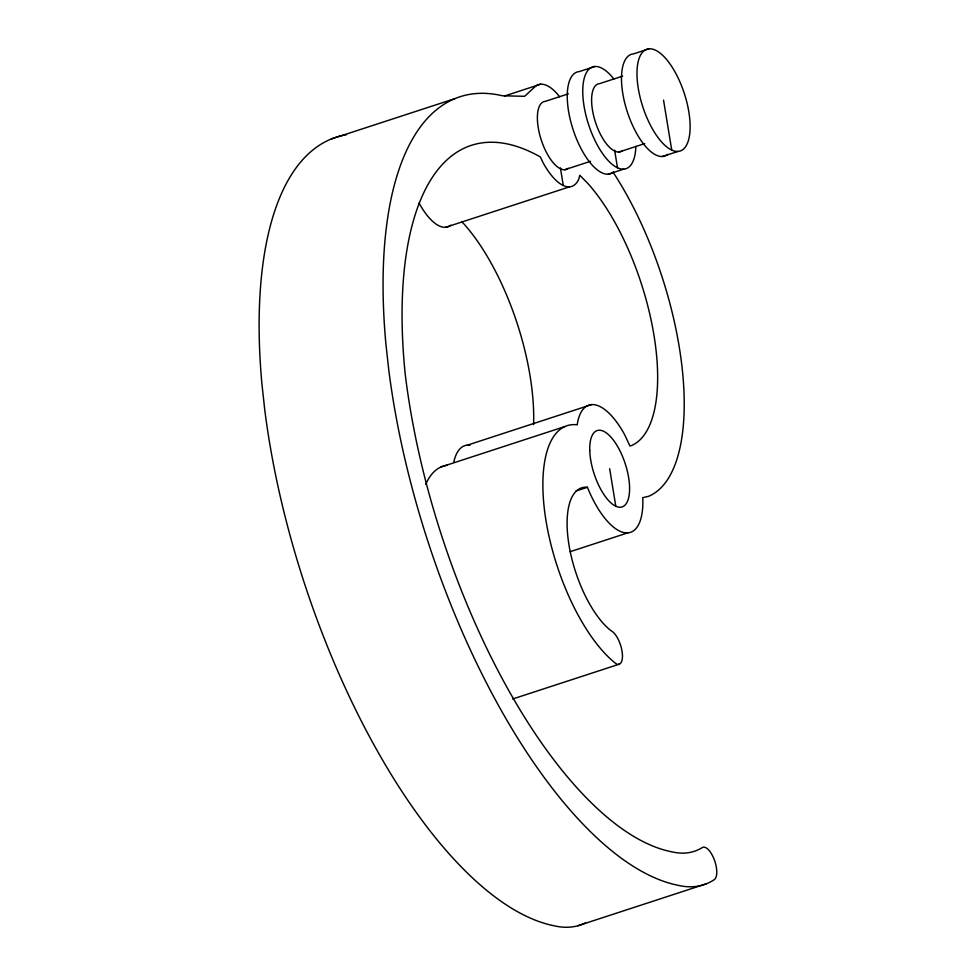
<?xml version="1.0" encoding="UTF-8"?>
<svg xmlns="http://www.w3.org/2000/svg" width="976" height="976" viewBox="0 0 976 976"><rect width="100%" height="100%" fill="white"/><g stroke="black" fill="none" stroke-linecap="round" stroke-linejoin="round"><path stroke-width="1.46" d="M331.169 139.043L455.109 98.576M504.616 95.977L540.643 84.204M594.872 66.502L579.378 71.565A53.534 21.801 71.9 0 0 573.607 131.174A53.534 21.801 71.9 0 0 613.55 172.02M649.101 48.8L633.607 53.863A53.534 21.801 71.9 0 0 627.836 113.472A53.534 21.801 71.9 0 0 667.779 154.318M568.41 93.818L545.462 101.309A35.685 14.542 71.9 0 0 541.619 141.056A35.685 14.542 71.9 0 0 568.239 168.287M622.639 76.116L599.691 83.607A35.685 14.542 71.9 0 0 595.836 123.354A35.685 14.542 71.9 0 0 622.468 150.585M564.726 169.726L590.553 161.296M618.955 152.024L644.77 143.594M445.605 227.31L569.545 186.831M608.28 174.192L623.762 169.129M662.497 156.489L677.991 151.426A53.534 21.801 71.9 0 0 675.624 73.054A53.534 21.801 71.9 0 0 637.011 75.86A53.534 21.801 71.9 0 0 677.991 151.426M467.663 445.068L591.602 404.601M440.908 467.028L564.848 426.561M575.889 491.05L587.418 487.292A66.917 27.255 71.9 0 0 623.932 532.591A66.917 27.255 71.9 0 0 642.83 499.065L642.684 497.687L648.442 496.345A205.216 83.582 71.9 0 0 682.187 368.464A205.216 83.582 71.9 0 0 613.099 172.24M570.069 551.708L627.727 532.884M512.717 698.975L619.357 664.156M577.938 925.748L706.258 883.829M461.563 221.564L464.417 224.468A151.683 61.781 71.9 0 1 533.591 424.645M663.546 100.113L671.732 150.097M614.612 150.158L617.503 167.799M560.395 167.86L563.286 185.501M609.658 468.736L615.795 506.227M587.418 487.292A78.043 31.781 71.9 0 0 568.984 544.962A78.043 31.781 71.9 0 0 610.891 630.606A17.849 7.271 71.9 0 1 622.041 651.175A17.849 7.271 71.9 0 1 616.344 663.924A130.028 52.96 71.9 0 1 546.023 520.842A130.028 52.96 71.9 0 1 577.182 424.816A66.917 27.255 71.9 0 1 624.762 434.918L629.935 445.971L631.204 445.678A151.683 61.781 71.9 0 0 653.981 335.341A151.683 61.781 71.9 0 0 588.357 184L579.817 175.265L578.756 179.157A53.534 21.801 71.9 0 1 543.01 162.577L540.399 156.99A372.966 151.914 71.9 0 0 405.186 373.906A380.176 154.842 71.9 0 0 672.415 851.938A217.367 88.535 71.9 0 0 701.964 847.778A17.214 7.015 71.9 0 1 714.029 859.039A17.214 7.015 71.9 0 1 714.517 879.486A252.699 102.919 71.9 0 1 677.869 885.256A413.8 168.543 71.9 0 1 388.729 369.672L385.91 344.003A413.8 168.543 71.9 0 1 502.494 95.794L524.612 96.295L535.373 86.376A53.534 21.801 71.9 0 1 559.675 96.819M346.492 134.712A413.8 168.543 71.9 0 0 261.971 384.471L264.789 410.14A413.8 168.543 71.9 0 0 553.929 925.736A252.699 102.919 71.9 0 0 585.49 922.893M450.875 225.139A53.534 21.801 71.9 0 1 419.07 203.045M453.767 462.331A66.917 27.255 71.9 0 1 470.151 445.141M425.731 484.438A130.028 52.96 71.9 0 1 446.825 465.308M635.852 146.388A53.534 21.801 71.9 0 1 606.962 159.234A53.534 21.801 71.9 0 1 582.977 85.754A53.534 21.801 71.9 0 1 613.904 79.117M589.76 450.546A40.15 16.348 71.9 0 0 620.492 507.227A40.15 16.348 71.9 0 0 618.723 448.448A40.15 16.348 71.9 0 0 589.76 450.546"/></g></svg>
